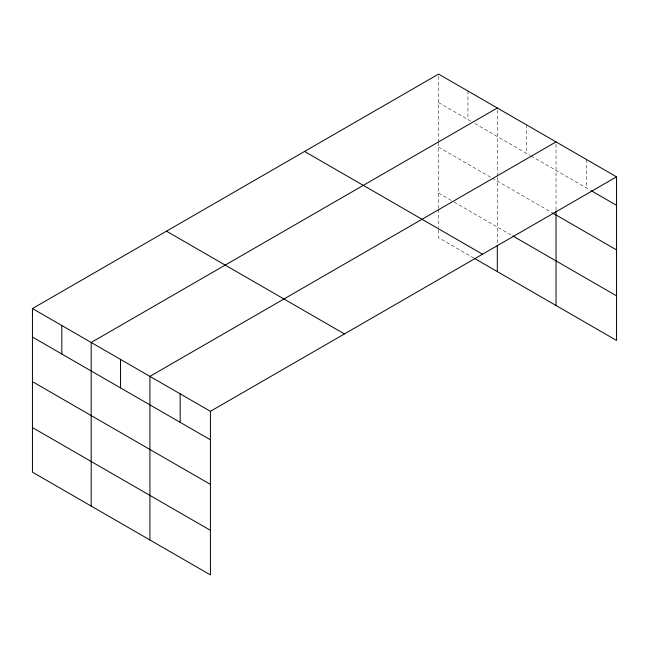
<?xml version="1.0" encoding="UTF-8"?>
<svg xmlns="http://www.w3.org/2000/svg" width="649" height="649" viewBox="0 0 649 649"><rect width="100%" height="100%" fill="white"/><g stroke="black" fill="none" stroke-linecap="round" stroke-linejoin="round"><path stroke-width="0.49" stroke-dasharray="3.25 2.43" d="M438.578 208.305L438.578 143.113M438.578 142.099L438.578 74.083M497.312 177.023L497.312 243.221M497.312 176.009L497.312 107.994M556.039 209.911L556.039 141.896M438.578 102.583L471.401 121.525M474.857 123.521L530.128 155.435M530.996 155.93L590.614 190.36M438.578 147.169L491.261 177.583M492.129 178.086L551.723 212.491M438.578 193.102L453.262 201.579M454.122 202.082L511.988 235.49M473.989 258.132L438.578 237.688L438.578 228.57M586.298 159.37L586.298 187.861M526.672 124.949L526.672 153.44M467.945 91.038L467.945 119.53M438.578 209.319L438.578 227.556"/><path stroke-width="0.97" d="M556.039 210.925L556.039 305.509M474.857 258.635L616.55 340.441L616.55 176.836L438.578 74.083L32.45 308.559L32.45 472.164L210.422 574.917L210.422 411.312L32.45 308.559M497.312 107.994L91.185 342.469L91.185 506.074M556.039 141.896L149.911 376.371L149.911 539.984M210.422 411.312L616.55 176.836M591.482 190.855L616.55 205.327M552.583 212.986L616.55 249.914M512.856 235.985L616.55 295.855M304.559 151.46L482.531 254.213M166.469 231.182L344.441 333.935M32.45 337.058L210.422 439.803M32.45 381.644L210.422 484.389M32.45 427.577L210.422 530.33M497.312 245.249L497.312 271.598M180.162 393.846L180.162 422.337M120.544 359.424L120.544 387.915M61.817 325.514L61.817 354.013"/></g></svg>
